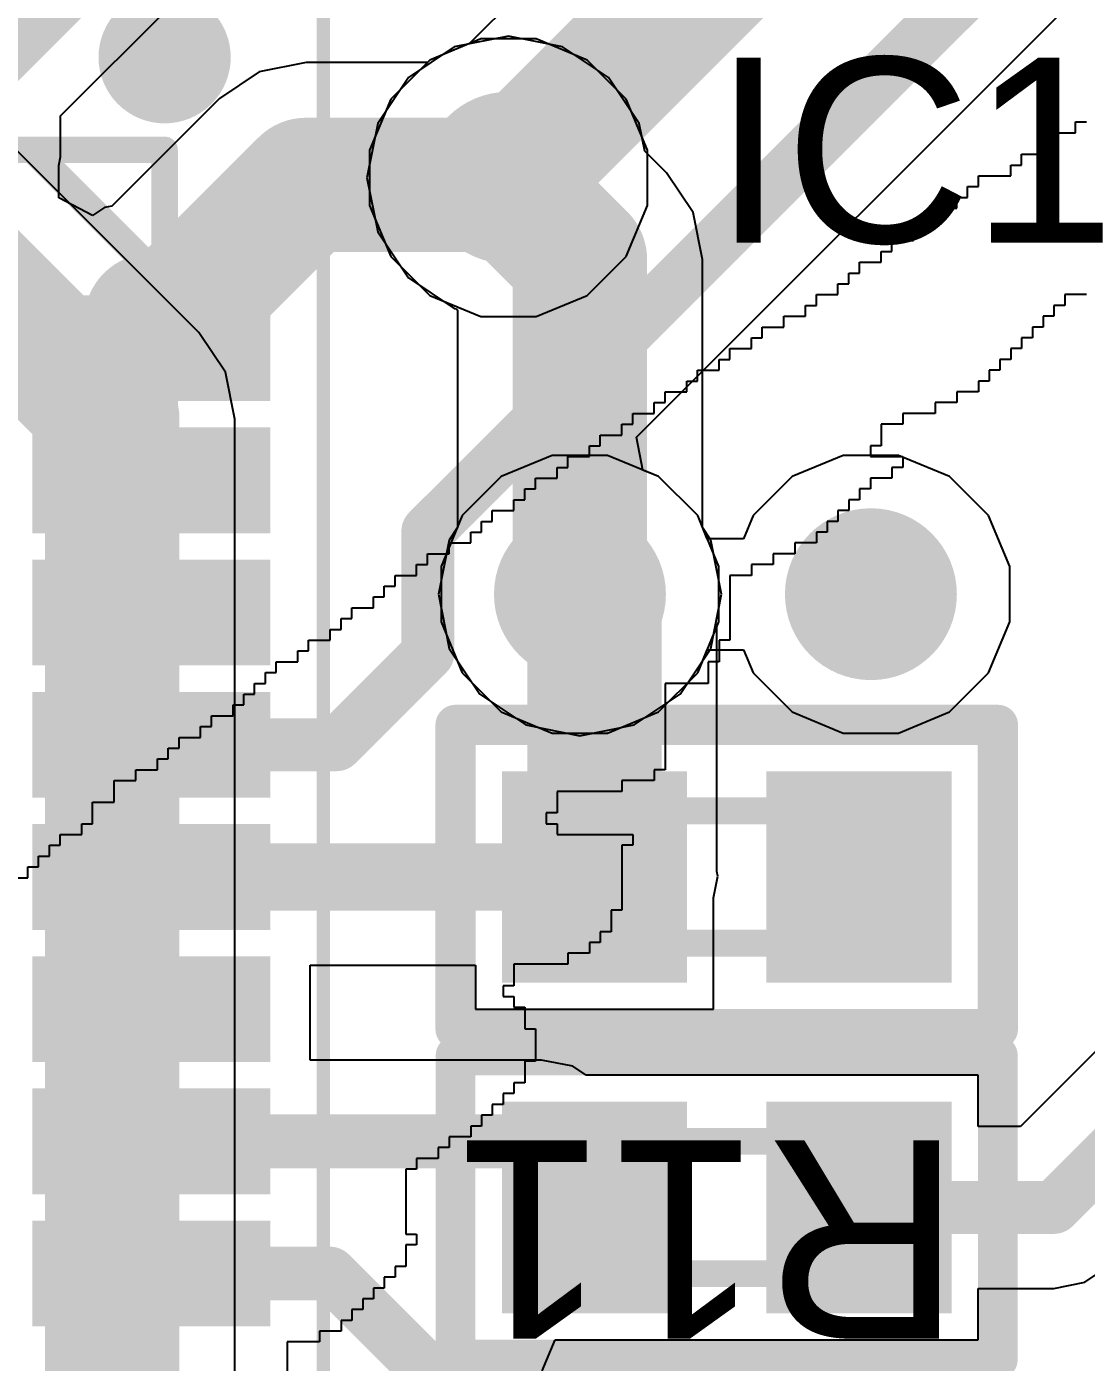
# Model space of a CAD drawing. Header units: inches. Extents: x 0.3 to 52.1, y -1.7 to 36.7.
# Drawn here: x 37.11 to 41.11, y 18.7 to 23.75 of the extents above; entities that cross this region are included whole.
import ezdxf

# ---------------------------------------------------------------- set-up
doc = ezdxf.new("R2010")
doc.units = ezdxf.units.IN
for name, color, linetype in [('Bottom Layer', 5, 'Continuous'), ('Bottom Overlay', 54, 'Continuous'), ('Internal1', 16, 'Continuous'), ('Internal2', 76, 'Continuous'), ('Top Assembly', 216, 'Continuous'), ('Top Component Outline', 6, 'Continuous'), ('Top Layer', 1, 'Continuous'), ('Top Overlay', 2, 'Continuous'), ('Top Paste', 8, 'Continuous'), ('Top Solder', 216, 'Continuous'), ('Via Holes', 16, 'Continuous')]:
    doc.layers.add(name, color=color, linetype=linetype)
doc.styles.add('Arial', font='', dxfattribs={"height": 0.2})
doc.styles.get('Arial').set_extended_font_data('Arial')

# ---------------------------------------------------------------- blocks, each defined once
blk = doc.blocks.new('_PM1300_QFN50P500X500X90_33N_85')
at = {"layer": 'Top Layer'}
for points in [[(-1.9, 2.05), (-1.9, 2.85), (-1.6, 2.85), (-1.6, 2.05)], [(-1.4, 2.05), (-1.4, 2.85), (-1.1, 2.85), (-1.1, 2.05)], [(-0.9, 2.05), (-0.9, 2.85), (-0.6, 2.85), (-0.6, 2.05)], [(-0.4, 2.05), (-0.4, 2.85), (-0.1, 2.85), (-0.1, 2.05)], [(0.1, 2.05), (0.1, 2.85), (0.4, 2.85), (0.4, 2.05)], [(0.6, 2.05), (0.6, 2.85), (0.9, 2.85), (0.9, 2.05)], [(1.1, 2.05), (1.1, 2.85), (1.4, 2.85), (1.4, 2.05)], [(1.6, 2.05), (1.6, 2.85), (1.9, 2.85), (1.9, 2.05)]]:
    blk.add_hatch(color=1, dxfattribs=at).paths.add_polyline_path(points)
at = {"layer": 'Top Paste'}
for points in [[(-1.9, 2.05), (-1.9, 2.85), (-1.6, 2.85), (-1.6, 2.05)], [(-1.4, 2.05), (-1.4, 2.85), (-1.1, 2.85), (-1.1, 2.05)], [(-0.9, 2.05), (-0.9, 2.85), (-0.6, 2.85), (-0.6, 2.05)], [(-0.4, 2.05), (-0.4, 2.85), (-0.1, 2.85), (-0.1, 2.05)], [(0.1, 2.05), (0.1, 2.85), (0.4, 2.85), (0.4, 2.05)], [(0.6, 2.05), (0.6, 2.85), (0.9, 2.85), (0.9, 2.05)], [(1.1, 2.05), (1.1, 2.85), (1.4, 2.85), (1.4, 2.05)], [(1.6, 2.05), (1.6, 2.85), (1.9, 2.85), (1.9, 2.05)]]:
    blk.add_hatch(color=8, dxfattribs=at).paths.add_polyline_path(points)
at = {"layer": 'Top Solder'}
for points in [[(-1.95, 2), (-1.95, 2.9), (-1.55, 2.9), (-1.55, 2)], [(-1.45, 2), (-1.45, 2.9), (-1.05, 2.9), (-1.05, 2)], [(-0.95, 2), (-0.95, 2.9), (-0.55, 2.9), (-0.55, 2)], [(-0.45, 2), (-0.45, 2.9), (-0.05, 2.9), (-0.05, 2)], [(0.05, 2), (0.05, 2.9), (0.45, 2.9), (0.45, 2)], [(0.55, 2), (0.55, 2.9), (0.95, 2.9), (0.95, 2)], [(1.05, 2), (1.05, 2.9), (1.45, 2.9), (1.45, 2)], [(1.55, 2), (1.55, 2.9), (1.95, 2.9), (1.95, 2)]]:
    blk.add_hatch(color=216, dxfattribs=at).paths.add_polyline_path(points)
at = {"layer": 'Top Assembly'}
blk.add_lwpolyline([(3.1, 3.1, 0.05, 0.05, 0), (-3.1, 3.1, 0.05, 0.05, 0)], format="xyseb", dxfattribs=at)
at = {"layer": 'Top Component Outline'}
for points in [[(-2.5, -2.5, 0.1, 0.1, 0), (-2.5, 2.5, 0.1, 0.1, 0)], [(-2.5, 2, 0.1, 0.1, 0), (-2, 2.5, 0.1, 0.1, 0)], [(2.5, 2.5, 0.1, 0.1, 0), (-2.5, 2.5, 0.1, 0.1, 0)]]:
    blk.add_lwpolyline(points, format="xyseb", dxfattribs=at)
for points in [[(-2.525, 2.5, 0.05, 0.05, 1), (-2.475, 2.5, 0.05, 0.05, 1)], [(-2.525, 2.5, 0.05, 0.05, 1), (-2.475, 2.5, 0.05, 0.05, 1)], [(-2.025, 2.5, 0.05, 0.05, 1), (-1.975, 2.5, 0.05, 0.05, 1)], [(-2.525, 2, 0.05, 0.05, 1), (-2.475, 2, 0.05, 0.05, 1)]]:
    blk.add_lwpolyline(points, format="xyseb", close=True, dxfattribs=at)
at = {"layer": 'Top Overlay'}
for points in [[(-2.725, 2.5, 0.25, 0.25, 1), (-2.975, 2.5, 0.25, 0.25, 1)], [(-3.0375, 2.5, 0.125, 0.125, 1), (-2.9125, 2.5, 0.125, 0.125, 1)], [(-2.7875, 2.5, 0.125, 0.125, 1), (-2.6625, 2.5, 0.125, 0.125, 1)]]:
    blk.add_lwpolyline(points, format="xyseb", close=True, dxfattribs=at)
blk = doc.blocks.new('0402_RES_REFLOW_106')
at = {"layer": 'Top Layer'}
for points in [[(-0.75, 0.3), (-0.25, 0.3), (-0.25, -0.3), (-0.75, -0.3)], [(0.25, 0.3), (0.75, 0.3), (0.75, -0.3), (0.25, -0.3)]]:
    blk.add_hatch(color=1, dxfattribs=at).paths.add_polyline_path(points)
at = {"layer": 'Top Paste'}
for points in [[(-0.72, 0.27), (-0.28, 0.27), (-0.28, -0.27), (-0.72, -0.27)], [(0.28, 0.27), (0.72, 0.27), (0.72, -0.27), (0.28, -0.27)]]:
    blk.add_hatch(color=8, dxfattribs=at).paths.add_polyline_path(points)
at = {"layer": 'Top Solder'}
for points in [[(-0.85, 0.4), (-0.15, 0.4), (-0.15, -0.4), (-0.85, -0.4)], [(0.15, 0.4), (0.85, 0.4), (0.85, -0.4), (0.15, -0.4)]]:
    blk.add_hatch(color=216, dxfattribs=at).paths.add_polyline_path(points)
at = {"layer": 'Top Assembly'}
for points in [[(-1.025, 0.575, 0.15, 0.15, 0), (-1.025, -0.575, 0.15, 0.15, 0)], [(1.025, 0.575, 0.15, 0.15, 0), (-1.025, 0.575, 0.15, 0.15, 0)], [(1.025, 0.575, 0.15, 0.15, 0), (1.025, -0.575, 0.15, 0.15, 0)], [(1.025, -0.575, 0.15, 0.15, 0), (-1.025, -0.575, 0.15, 0.15, 0)]]:
    blk.add_lwpolyline(points, format="xyseb", dxfattribs=at)
for points in [[(-1.0625, 0.575, 0.075, 0.075, 1), (-0.9875, 0.575, 0.075, 0.075, 1)], [(-1.0625, 0.575, 0.075, 0.075, 1), (-0.9875, 0.575, 0.075, 0.075, 1)], [(0.9875, 0.575, 0.075, 0.075, 1), (1.0625, 0.575, 0.075, 0.075, 1)], [(0.9875, 0.575, 0.075, 0.075, 1), (1.0625, 0.575, 0.075, 0.075, 1)], [(-1.0625, -0.575, 0.075, 0.075, 1), (-0.9875, -0.575, 0.075, 0.075, 1)], [(-1.0625, -0.575, 0.075, 0.075, 1), (-0.9875, -0.575, 0.075, 0.075, 1)], [(0.9875, -0.575, 0.075, 0.075, 1), (1.0625, -0.575, 0.075, 0.075, 1)], [(0.9875, -0.575, 0.075, 0.075, 1), (1.0625, -0.575, 0.075, 0.075, 1)]]:
    blk.add_lwpolyline(points, format="xyseb", close=True, dxfattribs=at)
at = {"layer": 'Top Component Outline'}
for points in [[(-0.4998, 0.2502, 0.1016, 0.1016, 0), (-0.4998, -0.2499, 0.1016, 0.1016, 0)], [(0.5002, 0.2502, 0.1016, 0.1016, 0), (-0.4998, 0.2502, 0.1016, 0.1016, 0)], [(0.5002, 0.2502, 0.1016, 0.1016, 0), (0.5002, -0.2499, 0.1016, 0.1016, 0)], [(0.5002, -0.2499, 0.1016, 0.1016, 0), (-0.4998, -0.2499, 0.1016, 0.1016, 0)]]:
    blk.add_lwpolyline(points, format="xyseb", dxfattribs=at)
for points in [[(-0.5252, 0.2502, 0.0508, 0.0508, 1), (-0.4744, 0.2502, 0.0508, 0.0508, 1)], [(-0.5252, 0.2502, 0.0508, 0.0508, 1), (-0.4744, 0.2502, 0.0508, 0.0508, 1)], [(0.4748, 0.2502, 0.0508, 0.0508, 1), (0.5256, 0.2502, 0.0508, 0.0508, 1)], [(0.4748, 0.2502, 0.0508, 0.0508, 1), (0.5256, 0.2502, 0.0508, 0.0508, 1)], [(-0.5252, -0.2499, 0.0508, 0.0508, 1), (-0.4744, -0.2499, 0.0508, 0.0508, 1)], [(-0.5252, -0.2499, 0.0508, 0.0508, 1), (-0.4744, -0.2499, 0.0508, 0.0508, 1)], [(0.4748, -0.2499, 0.0508, 0.0508, 1), (0.5256, -0.2499, 0.0508, 0.0508, 1)], [(0.4748, -0.2499, 0.0508, 0.0508, 1), (0.5256, -0.2499, 0.0508, 0.0508, 1)]]:
    blk.add_lwpolyline(points, format="xyseb", close=True, dxfattribs=at)
at = {"layer": 'Top Overlay'}
for points in [[(-1.025, 0.575, 0.15, 0.15, 0), (-1.025, -0.575, 0.15, 0.15, 0)], [(1.025, 0.575, 0.15, 0.15, 0), (-1.025, 0.575, 0.15, 0.15, 0)], [(1.025, 0.575, 0.15, 0.15, 0), (1.025, -0.575, 0.15, 0.15, 0)], [(1.025, -0.575, 0.15, 0.15, 0), (-1.025, -0.575, 0.15, 0.15, 0)]]:
    blk.add_lwpolyline(points, format="xyseb", dxfattribs=at)
for points in [[(-1.0625, 0.575, 0.075, 0.075, 1), (-0.9875, 0.575, 0.075, 0.075, 1)], [(-1.0625, 0.575, 0.075, 0.075, 1), (-0.9875, 0.575, 0.075, 0.075, 1)], [(0.9875, 0.575, 0.075, 0.075, 1), (1.0625, 0.575, 0.075, 0.075, 1)], [(0.9875, 0.575, 0.075, 0.075, 1), (1.0625, 0.575, 0.075, 0.075, 1)], [(-1.0625, -0.575, 0.075, 0.075, 1), (-0.9875, -0.575, 0.075, 0.075, 1)], [(-1.0625, -0.575, 0.075, 0.075, 1), (-0.9875, -0.575, 0.075, 0.075, 1)], [(0.9875, -0.575, 0.075, 0.075, 1), (1.0625, -0.575, 0.075, 0.075, 1)], [(0.9875, -0.575, 0.075, 0.075, 1), (1.0625, -0.575, 0.075, 0.075, 1)]]:
    blk.add_lwpolyline(points, format="xyseb", close=True, dxfattribs=at)
at = {"layer": 'Top Assembly', "style": 'Arial'}
blk.add_text('R11', height=0.75, dxfattribs=at).set_placement((-0.889, -0.254))
blk = doc.blocks.new('0402_CAP_REFLOW_136')
at = {"layer": 'Top Layer'}
for points in [[(-0.75, 0.3), (-0.25, 0.3), (-0.25, -0.3), (-0.75, -0.3)], [(0.25, 0.3), (0.75, 0.3), (0.75, -0.3), (0.25, -0.3)]]:
    blk.add_hatch(color=1, dxfattribs=at).paths.add_polyline_path(points)
at = {"layer": 'Top Paste'}
for points in [[(-0.72, 0.27), (-0.28, 0.27), (-0.28, -0.27), (-0.72, -0.27)], [(0.28, 0.27), (0.72, 0.27), (0.72, -0.27), (0.28, -0.27)]]:
    blk.add_hatch(color=8, dxfattribs=at).paths.add_polyline_path(points)
at = {"layer": 'Top Solder'}
for points in [[(-0.85, 0.4), (-0.15, 0.4), (-0.15, -0.4), (-0.85, -0.4)], [(0.15, 0.4), (0.85, 0.4), (0.85, -0.4), (0.15, -0.4)]]:
    blk.add_hatch(color=216, dxfattribs=at).paths.add_polyline_path(points)
at = {"layer": 'Top Assembly'}
for points in [[(-1.025, 0.575, 0.15, 0.15, 0), (-1.025, -0.575, 0.15, 0.15, 0)], [(1.025, 0.575, 0.15, 0.15, 0), (-1.025, 0.575, 0.15, 0.15, 0)], [(1.025, 0.575, 0.15, 0.15, 0), (1.025, -0.575, 0.15, 0.15, 0)], [(1.025, -0.575, 0.15, 0.15, 0), (-1.025, -0.575, 0.15, 0.15, 0)]]:
    blk.add_lwpolyline(points, format="xyseb", dxfattribs=at)
for points in [[(-1.0625, 0.575, 0.075, 0.075, 1), (-0.9875, 0.575, 0.075, 0.075, 1)], [(-1.0625, 0.575, 0.075, 0.075, 1), (-0.9875, 0.575, 0.075, 0.075, 1)], [(0.9875, 0.575, 0.075, 0.075, 1), (1.0625, 0.575, 0.075, 0.075, 1)], [(0.9875, 0.575, 0.075, 0.075, 1), (1.0625, 0.575, 0.075, 0.075, 1)], [(-1.0625, -0.575, 0.075, 0.075, 1), (-0.9875, -0.575, 0.075, 0.075, 1)], [(-1.0625, -0.575, 0.075, 0.075, 1), (-0.9875, -0.575, 0.075, 0.075, 1)], [(0.9875, -0.575, 0.075, 0.075, 1), (1.0625, -0.575, 0.075, 0.075, 1)], [(0.9875, -0.575, 0.075, 0.075, 1), (1.0625, -0.575, 0.075, 0.075, 1)]]:
    blk.add_lwpolyline(points, format="xyseb", close=True, dxfattribs=at)
at = {"layer": 'Top Component Outline'}
for points in [[(0.5002, 0.2502, 0.1016, 0.1016, 0), (-0.4998, 0.2502, 0.1016, 0.1016, 0)], [(-0.4998, 0.2502, 0.1016, 0.1016, 0), (-0.4998, -0.2499, 0.1016, 0.1016, 0)], [(0.5002, 0.2502, 0.1016, 0.1016, 0), (0.5002, -0.2499, 0.1016, 0.1016, 0)], [(0.5002, -0.2499, 0.1016, 0.1016, 0), (-0.4998, -0.2499, 0.1016, 0.1016, 0)]]:
    blk.add_lwpolyline(points, format="xyseb", dxfattribs=at)
for points in [[(-0.5252, 0.2502, 0.0508, 0.0508, 1), (-0.4744, 0.2502, 0.0508, 0.0508, 1)], [(-0.5252, 0.2502, 0.0508, 0.0508, 1), (-0.4744, 0.2502, 0.0508, 0.0508, 1)], [(0.4748, 0.2502, 0.0508, 0.0508, 1), (0.5256, 0.2502, 0.0508, 0.0508, 1)], [(0.4748, 0.2502, 0.0508, 0.0508, 1), (0.5256, 0.2502, 0.0508, 0.0508, 1)], [(-0.5252, -0.2499, 0.0508, 0.0508, 1), (-0.4744, -0.2499, 0.0508, 0.0508, 1)], [(-0.5252, -0.2499, 0.0508, 0.0508, 1), (-0.4744, -0.2499, 0.0508, 0.0508, 1)], [(0.4748, -0.2499, 0.0508, 0.0508, 1), (0.5256, -0.2499, 0.0508, 0.0508, 1)], [(0.4748, -0.2499, 0.0508, 0.0508, 1), (0.5256, -0.2499, 0.0508, 0.0508, 1)]]:
    blk.add_lwpolyline(points, format="xyseb", close=True, dxfattribs=at)
at = {"layer": 'Top Overlay'}
for points in [[(-1.025, 0.575, 0.1524, 0.1524, 0), (-1.025, -0.575, 0.1524, 0.1524, 0)], [(1.025, 0.575, 0.1524, 0.1524, 0), (-1.025, 0.575, 0.1524, 0.1524, 0)], [(1.025, 0.575, 0.1524, 0.1524, 0), (1.025, -0.575, 0.1524, 0.1524, 0)], [(1.025, -0.575, 0.1524, 0.1524, 0), (-1.025, -0.575, 0.1524, 0.1524, 0)]]:
    blk.add_lwpolyline(points, format="xyseb", dxfattribs=at)
for points in [[(-1.0631, 0.575, 0.0762, 0.0762, 1), (-0.9869, 0.575, 0.0762, 0.0762, 1)], [(-1.0631, 0.575, 0.0762, 0.0762, 1), (-0.9869, 0.575, 0.0762, 0.0762, 1)], [(0.9869, 0.575, 0.0762, 0.0762, 1), (1.0631, 0.575, 0.0762, 0.0762, 1)], [(0.9869, 0.575, 0.0762, 0.0762, 1), (1.0631, 0.575, 0.0762, 0.0762, 1)], [(-1.0631, -0.575, 0.0762, 0.0762, 1), (-0.9869, -0.575, 0.0762, 0.0762, 1)], [(-1.0631, -0.575, 0.0762, 0.0762, 1), (-0.9869, -0.575, 0.0762, 0.0762, 1)], [(0.9869, -0.575, 0.0762, 0.0762, 1), (1.0631, -0.575, 0.0762, 0.0762, 1)], [(0.9869, -0.575, 0.0762, 0.0762, 1), (1.0631, -0.575, 0.0762, 0.0762, 1)]]:
    blk.add_lwpolyline(points, format="xyseb", close=True, dxfattribs=at)

msp = doc.modelspace()

# ---------------------------------------------------------------- hatches: boundary and pattern name
at = {"layer": 'Bottom Layer'}
h = msp.add_hatch(color=5, dxfattribs=at)
edge = h.paths.add_edge_path()
edge.add_arc((38.9298, 23.1751), 0.325, 0, 360)
h = msp.add_hatch(color=5, dxfattribs=at)
edge = h.paths.add_edge_path()
edge.add_arc((39.2, 21.6), 0.325, 0, 360)
h = msp.add_hatch(color=5, dxfattribs=at)
edge = h.paths.add_edge_path()
edge.add_arc((40.3, 21.6), 0.325, 0, 360)
at = {"layer": 'Internal1'}
h = msp.add_hatch(color=16, dxfattribs=at)
edge = h.paths.add_edge_path()
edge.add_arc((38.9298, 23.1751), 0.325, 0, 360)
h = msp.add_hatch(color=16, dxfattribs=at)
edge = h.paths.add_edge_path()
edge.add_arc((39.2, 21.6), 0.325, 0, 360)
h = msp.add_hatch(color=16, dxfattribs=at)
edge = h.paths.add_edge_path()
edge.add_arc((40.3, 21.6), 0.325, 0, 360)
at = {"layer": 'Internal2'}
h = msp.add_hatch(color=76, dxfattribs=at)
edge = h.paths.add_edge_path()
edge.add_arc((38.9298, 23.1751), 0.325, 0, 360)
h = msp.add_hatch(color=76, dxfattribs=at)
edge = h.paths.add_edge_path()
edge.add_arc((39.2, 21.6), 0.325, 0, 360)
h = msp.add_hatch(color=76, dxfattribs=at)
edge = h.paths.add_edge_path()
edge.add_arc((40.3, 21.6), 0.325, 0, 360)
at = {"layer": 'Top Layer'}
h = msp.add_hatch(color=1, dxfattribs=at)
edge = h.paths.add_edge_path()
edge.add_arc((38.9298, 23.1751), 0.325, 0, 360)
h = msp.add_hatch(color=1, dxfattribs=at)
edge = h.paths.add_edge_path()
edge.add_arc((39.2, 21.6), 0.325, 0, 360)
h = msp.add_hatch(color=1, dxfattribs=at)
edge = h.paths.add_edge_path()
edge.add_arc((40.3, 21.6), 0.325, 0, 360)
at = {"layer": 'Via Holes'}
h = msp.add_hatch(color=7, dxfattribs=at)
edge = h.paths.add_edge_path()
edge.add_arc((38.9298, 23.1751), 0.175, 0, 360)
h = msp.add_hatch(color=7, dxfattribs=at)
edge = h.paths.add_edge_path()
edge.add_arc((39.2, 21.6), 0.175, 0, 360)
h = msp.add_hatch(color=7, dxfattribs=at)
edge = h.paths.add_edge_path()
edge.add_arc((40.3, 21.6), 0.175, 0, 360)

# ---------------------------------------------------------------- linework, layer by layer
at = {"layer": 'Bottom Layer'}
for p, q in [((37.7594, 22.5897), (35.7601, 24.589)), ((38.9298, 23.7103), (38.725, 23.6696)), ((39.1346, 23.6696), (38.9298, 23.7103)), ((38.725, 23.6696), (38.5513, 23.5536)), ((39.3083, 23.5536), (39.1346, 23.6696)), ((38.5513, 23.5536), (38.4353, 23.3799)), ((39.4243, 23.3799), (39.3083, 23.5536)), ((38.4353, 23.3799), (38.3945, 23.1751)), ((39.445, 23.2761), (39.4243, 23.3799)), ((39.5273, 23.1938), (39.445, 23.2761)), ((39.6277, 23.0436), (39.5273, 23.1938)), ((39.5273, 23.1938), (39.5273, 23.1938)), ((38.3945, 23.1751), (38.4353, 22.9702)), ((39.6629, 22.8664), (39.6277, 23.0436)), ((38.4353, 22.9702), (38.5513, 22.7966)), ((39.6629, 21.8522), (39.6629, 22.8664)), ((39.6629, 22.8664), (39.6629, 22.8664)), ((38.5513, 22.7966), (38.725, 22.6805)), ((38.725, 22.6805), (38.7329, 22.679)), ((38.7329, 22.679), (38.7371, 22.6747)), ((38.7371, 22.6747), (38.7371, 21.8522)), ((37.8598, 22.4395), (37.7594, 22.5897)), ((37.7594, 22.5897), (37.7594, 22.5897)), ((37.895, 22.2624), (37.8598, 22.4395)), ((37.895, 17.9575), (37.895, 22.2624)), ((37.895, 22.2624), (37.895, 22.2624)), ((38.7371, 21.8522), (38.7055, 21.8048)), ((39.6945, 21.8048), (39.6629, 21.8522)), ((38.7055, 21.8048), (38.6647, 21.6)), ((39.7353, 21.6), (39.6945, 21.8048)), ((38.6647, 21.6), (38.7055, 21.3952)), ((39.6945, 21.3952), (39.7353, 21.6)), ((38.7055, 21.3952), (38.8215, 21.2215)), ((39.5785, 21.2215), (39.6945, 21.3952)), ((38.8215, 21.2215), (38.9952, 21.1055)), ((39.4048, 21.1055), (39.5785, 21.2215)), ((38.9952, 21.1055), (39.2, 21.0647)), ((39.2, 21.0647), (39.4048, 21.1055))]:
    msp.add_line(p, q, dxfattribs=at)
for points in [[(35.2566, 24.4379, 0.508, 0.508, 0), (37.4321, 22.2624, 0.508, 0.508, 0)], [(38.9298, 23.1366, 0.508, 0.508, 0), (38.9298, 23.1751, 0.508, 0.508, 0)], [(38.9298, 23.1366, 0.508, 0.508, 0), (39.2, 22.8664, 0.508, 0.508, 0)], [(39.2, 21.6, 0.508, 0.508, 0), (39.2, 22.8664, 0.508, 0.508, 0)], [(37.4321, 17.4946, 0.508, 0.508, 0), (37.4321, 22.2624, 0.508, 0.508, 0)]]:
    msp.add_lwpolyline(points, format="xyseb", dxfattribs=at)
for points in [[(38.8028, 23.1751, 0.254, 0.254, 1), (39.0568, 23.1751, 0.254, 0.254, 1)], [(38.8028, 23.1366, 0.254, 0.254, 1), (39.0568, 23.1366, 0.254, 0.254, 1)], [(38.8028, 23.1366, 0.254, 0.254, 1), (39.0568, 23.1366, 0.254, 0.254, 1)], [(39.073, 22.8664, 0.254, 0.254, 1), (39.327, 22.8664, 0.254, 0.254, 1)], [(39.073, 22.8664, 0.254, 0.254, 1), (39.327, 22.8664, 0.254, 0.254, 1)], [(37.3051, 22.2624, 0.254, 0.254, 1), (37.5591, 22.2624, 0.254, 0.254, 1)], [(37.3051, 22.2624, 0.254, 0.254, 1), (37.5591, 22.2624, 0.254, 0.254, 1)], [(39.073, 21.6, 0.254, 0.254, 1), (39.327, 21.6, 0.254, 0.254, 1)]]:
    msp.add_lwpolyline(points, format="xyseb", close=True, dxfattribs=at)
at = {"layer": 'Bottom Overlay'}
for p, q in [((40.9921, 23.3046), (40.9921, 23.3455)), ((40.9921, 23.3455), (41.0738, 23.3455)), ((41.0738, 23.3455), (41.0738, 23.3863)), ((41.0738, 23.3863), (41.1146, 23.3863)), ((40.9513, 23.2638), (40.9513, 23.3046)), ((40.9513, 23.3046), (40.9921, 23.3046)), ((40.8696, 23.223), (40.8696, 23.2638)), ((40.8696, 23.2638), (40.9513, 23.2638)), ((40.8287, 23.1821), (40.8287, 23.223)), ((40.8287, 23.223), (40.8696, 23.223)), ((40.6654, 23.1004), (40.6654, 23.1413)), ((40.6654, 23.1413), (40.7062, 23.1413)), ((40.7062, 23.1413), (40.7062, 23.1821)), ((40.7062, 23.1821), (40.8287, 23.1821)), ((40.6246, 23.0596), (40.6246, 23.1004)), ((40.6246, 23.1004), (40.6654, 23.1004)), ((40.5837, 23.0188), (40.5837, 23.0596)), ((40.5837, 23.0596), (40.6246, 23.0596)), ((40.5021, 22.9779), (40.5021, 23.0188)), ((40.5021, 23.0188), (40.5837, 23.0188)), ((40.3795, 22.8963), (40.3795, 22.9371)), ((40.3795, 22.9371), (40.4612, 22.9371)), ((40.4612, 22.9371), (40.4612, 22.9779)), ((40.4612, 22.9779), (40.5021, 22.9779)), ((40.3387, 22.8554), (40.3387, 22.8963)), ((40.3387, 22.8963), (40.3795, 22.8963)), ((40.257, 22.8146), (40.257, 22.8554)), ((40.257, 22.8554), (40.3387, 22.8554)), ((40.2162, 22.7738), (40.2162, 22.8146)), ((40.2162, 22.8146), (40.257, 22.8146)), ((40.0937, 22.6921), (40.0937, 22.7329)), ((40.0937, 22.7329), (40.1754, 22.7329)), ((40.1754, 22.7329), (40.1754, 22.7738)), ((40.1754, 22.7738), (40.2162, 22.7738)), ((41.1146, 22.7329), (41.0329, 22.7329)), ((41.0329, 22.7329), (41.0329, 22.6921)), ((40.0529, 22.6512), (40.0529, 22.6921)), ((40.0529, 22.6921), (40.0937, 22.6921)), ((41.0329, 22.6921), (40.9921, 22.6921)), ((40.9921, 22.6921), (40.9921, 22.6512)), ((39.9712, 22.6104), (39.9712, 22.6512)), ((39.9712, 22.6512), (40.0529, 22.6512)), ((40.9921, 22.6512), (40.9513, 22.6512)), ((40.9513, 22.6512), (40.9513, 22.6104)), ((39.8895, 22.5696), (39.8895, 22.6104)), ((39.8895, 22.6104), (39.9712, 22.6104)), ((40.9513, 22.6104), (40.9104, 22.6104)), ((40.9104, 22.6104), (40.9104, 22.5696)), ((39.767, 22.4879), (39.767, 22.5287)), ((39.767, 22.5287), (39.8487, 22.5287)), ((39.8487, 22.5287), (39.8487, 22.5696)), ((39.8487, 22.5696), (39.8895, 22.5696)), ((40.8696, 22.5287), (40.8287, 22.5287)), ((40.8287, 22.5287), (40.8287, 22.4879)), ((40.9104, 22.5696), (40.8696, 22.5696)), ((40.8696, 22.5696), (40.8696, 22.5287)), ((39.7262, 22.4471), (39.7262, 22.4879)), ((39.7262, 22.4879), (39.767, 22.4879)), ((40.8287, 22.4879), (40.7879, 22.4879)), ((40.7879, 22.4879), (40.7879, 22.4471)), ((39.6445, 22.4062), (39.6445, 22.4471)), ((39.6445, 22.4471), (39.7262, 22.4471)), ((40.7879, 22.4471), (40.7471, 22.4471)), ((40.7471, 22.4471), (40.7471, 22.4062)), ((39.6037, 22.3654), (39.6037, 22.4062)), ((39.6037, 22.4062), (39.6445, 22.4062)), ((40.7471, 22.4062), (40.7062, 22.4062)), ((40.7062, 22.4062), (40.7062, 22.3654)), ((39.522, 22.3246), (39.522, 22.3654)), ((39.522, 22.3654), (39.6037, 22.3654)), ((40.7062, 22.3654), (40.6246, 22.3654)), ((40.6246, 22.3654), (40.6246, 22.3246)), ((39.3995, 22.2429), (39.3995, 22.2837)), ((39.3995, 22.2837), (39.4811, 22.2837)), ((39.4811, 22.2837), (39.4811, 22.3246)), ((39.4811, 22.3246), (39.522, 22.3246)), ((40.5429, 22.2837), (40.4204, 22.2837)), ((40.4204, 22.2837), (40.4204, 22.2429)), ((40.6246, 22.3246), (40.5429, 22.3246)), ((40.5429, 22.3246), (40.5429, 22.2837)), ((39.3586, 22.202), (39.3586, 22.2429)), ((39.3586, 22.2429), (39.3995, 22.2429)), ((40.4204, 22.2429), (40.3387, 22.2429)), ((40.3387, 22.2429), (40.3387, 22.1612)), ((39.277, 22.1612), (39.277, 22.202)), ((39.277, 22.202), (39.3586, 22.202)), ((39.2361, 22.1204), (39.2361, 22.1612)), ((39.2361, 22.1612), (39.277, 22.1612)), ((40.3387, 22.1612), (40.2979, 22.1612)), ((40.2979, 22.1612), (40.2979, 22.1204)), ((39.1136, 22.0387), (39.1136, 22.0795)), ((39.1136, 22.0795), (39.1545, 22.0795)), ((39.1545, 22.0795), (39.1545, 22.1204)), ((39.1545, 22.1204), (39.2361, 22.1204)), ((40.2979, 22.1204), (40.4204, 22.1204)), ((40.4204, 22.0795), (40.3795, 22.0795)), ((40.3795, 22.0795), (40.3795, 22.0387)), ((40.4204, 22.1204), (40.4204, 22.0795)), ((39.0319, 21.9979), (39.0319, 22.0387)), ((39.0319, 22.0387), (39.1136, 22.0387)), ((40.3795, 22.0387), (40.2979, 22.0387)), ((40.2979, 22.0387), (40.2979, 21.9979)), ((38.9911, 21.957), (38.9911, 21.9979)), ((38.9911, 21.9979), (39.0319, 21.9979)), ((40.2979, 21.9979), (40.257, 21.9979)), ((40.257, 21.9979), (40.257, 21.957)), ((38.9503, 21.9162), (38.9503, 21.957)), ((38.9503, 21.957), (38.9911, 21.957)), ((40.257, 21.957), (40.2162, 21.957)), ((40.2162, 21.957), (40.2162, 21.9162)), ((38.8278, 21.8345), (38.8278, 21.8754)), ((38.8278, 21.8754), (38.8686, 21.8754)), ((38.8686, 21.8754), (38.8686, 21.9162)), ((38.8686, 21.9162), (38.9503, 21.9162)), ((40.1754, 21.8754), (40.1345, 21.8754)), ((40.1345, 21.8754), (40.1345, 21.8345)), ((40.2162, 21.9162), (40.1754, 21.9162)), ((40.1754, 21.9162), (40.1754, 21.8754)), ((38.7869, 21.7937), (38.7869, 21.8345)), ((38.7869, 21.8345), (38.8278, 21.8345)), ((40.1345, 21.8345), (40.0937, 21.8345)), ((40.0937, 21.8345), (40.0937, 21.7937)), ((38.7052, 21.7528), (38.7052, 21.7937)), ((38.7052, 21.7937), (38.7869, 21.7937)), ((40.0937, 21.7937), (40.012, 21.7937)), ((40.012, 21.7937), (40.012, 21.7528)), ((38.6236, 21.712), (38.6236, 21.7528)), ((38.6236, 21.7528), (38.7052, 21.7528)), ((40.012, 21.7528), (39.9303, 21.7528)), ((39.9303, 21.7528), (39.9303, 21.712)), ((38.5011, 21.6303), (38.5011, 21.6712)), ((38.5011, 21.6712), (38.5827, 21.6712)), ((38.5827, 21.6712), (38.5827, 21.712)), ((38.5827, 21.712), (38.6236, 21.712)), ((39.8487, 21.6712), (39.767, 21.6712)), ((39.767, 21.6712), (39.767, 21.4261)), ((39.9303, 21.712), (39.8487, 21.712)), ((39.8487, 21.712), (39.8487, 21.6712)), ((38.4602, 21.5895), (38.4602, 21.6303)), ((38.4602, 21.6303), (38.5011, 21.6303)), ((38.4194, 21.5487), (38.4194, 21.5895)), ((38.4194, 21.5895), (38.4602, 21.5895)), ((38.3377, 21.5078), (38.3377, 21.5487)), ((38.3377, 21.5487), (38.4194, 21.5487)), ((38.2969, 21.467), (38.2969, 21.5078)), ((38.2969, 21.5078), (38.3377, 21.5078)), ((38.1744, 21.3853), (38.1744, 21.4261)), ((38.1744, 21.4261), (38.256, 21.4261)), ((38.256, 21.4261), (38.256, 21.467)), ((38.256, 21.467), (38.2969, 21.467)), ((39.767, 21.4261), (39.7262, 21.4261)), ((39.7262, 21.4261), (39.7262, 21.3445)), ((38.1335, 21.3445), (38.1335, 21.3853)), ((38.1335, 21.3853), (38.1744, 21.3853)), ((38.0519, 21.3036), (38.0519, 21.3445)), ((38.0519, 21.3445), (38.1335, 21.3445)), ((39.7262, 21.3445), (39.6853, 21.3445)), ((39.6853, 21.3445), (39.6853, 21.2628)), ((38.011, 21.2628), (38.011, 21.3036)), ((38.011, 21.3036), (38.0519, 21.3036)), ((37.9294, 21.1811), (37.9294, 21.222)), ((37.9294, 21.222), (37.9702, 21.222)), ((37.9702, 21.222), (37.9702, 21.2628)), ((37.9702, 21.2628), (38.011, 21.2628)), ((39.6853, 21.2628), (39.522, 21.2628)), ((39.522, 21.2628), (39.522, 20.9361)), ((37.8885, 21.1403), (37.8885, 21.1811)), ((37.8885, 21.1811), (37.9294, 21.1811)), ((37.8068, 21.0995), (37.8068, 21.1403)), ((37.8068, 21.1403), (37.8885, 21.1403)), ((37.766, 21.0586), (37.766, 21.0995)), ((37.766, 21.0995), (37.8068, 21.0995)), ((37.6435, 20.9769), (37.6435, 21.0178)), ((37.6435, 21.0178), (37.6843, 21.0178)), ((37.6843, 21.0178), (37.6843, 21.0586)), ((37.6843, 21.0586), (37.766, 21.0586)), ((37.6027, 20.9361), (37.6027, 20.9769)), ((37.6027, 20.9769), (37.6435, 20.9769)), ((37.521, 20.8953), (37.521, 20.9361)), ((37.521, 20.9361), (37.6027, 20.9361)), ((39.522, 20.9361), (39.4811, 20.9361)), ((39.4811, 20.9361), (39.4811, 20.8953)), ((37.4393, 20.8136), (37.4393, 20.8953)), ((37.4393, 20.8953), (37.521, 20.8953)), ((39.4811, 20.8953), (39.3586, 20.8953)), ((39.3586, 20.8953), (39.3586, 20.8544)), ((37.3576, 20.7319), (37.3576, 20.8136)), ((37.3576, 20.8136), (37.4393, 20.8136)), ((39.3586, 20.8544), (39.1136, 20.8544)), ((39.1136, 20.8544), (39.1136, 20.7728)), ((39.1136, 20.7728), (39.0728, 20.7728)), ((39.0728, 20.7728), (39.0728, 20.7319)), ((37.3168, 20.6911), (37.3168, 20.7319)), ((37.3168, 20.7319), (37.3576, 20.7319)), ((39.0728, 20.7319), (39.1136, 20.7319)), ((39.1136, 20.7319), (39.1136, 20.6911)), ((37.2351, 20.6503), (37.2351, 20.6911)), ((37.2351, 20.6911), (37.3168, 20.6911)), ((39.1136, 20.6911), (39.3995, 20.6911)), ((39.3995, 20.6911), (39.3995, 20.6503)), ((37.1535, 20.5686), (37.1535, 20.6094)), ((37.1535, 20.6094), (37.1943, 20.6094)), ((37.1943, 20.6094), (37.1943, 20.6503)), ((37.1943, 20.6503), (37.2351, 20.6503)), ((39.3995, 20.6503), (39.3586, 20.6503)), ((39.3586, 20.6503), (39.3586, 20.4052)), ((37.1126, 20.5277), (37.1126, 20.5686)), ((37.1126, 20.5686), (37.1535, 20.5686)), ((37.0718, 20.5277), (37.1126, 20.5277)), ((39.3586, 20.4052), (39.3178, 20.4052)), ((39.3178, 20.4052), (39.3178, 20.3236)), ((39.3178, 20.3236), (39.277, 20.3236)), ((39.277, 20.3236), (39.277, 20.2827)), ((39.277, 20.2827), (39.2361, 20.2827)), ((39.2361, 20.2827), (39.2361, 20.2419)), ((39.2361, 20.2419), (39.1545, 20.2419)), ((39.1545, 20.2419), (39.1545, 20.2011)), ((39.1545, 20.2011), (38.9503, 20.2011)), ((38.9503, 20.2011), (38.9503, 20.1194)), ((38.9503, 20.1194), (38.9094, 20.1194)), ((38.9094, 20.1194), (38.9094, 20.0785)), ((38.9094, 20.0785), (38.9503, 20.0785)), ((38.9503, 20.0785), (38.9503, 20.0377)), ((38.9503, 20.0377), (38.9911, 20.0377)), ((38.9911, 20.0377), (38.9911, 19.956)), ((38.9911, 19.956), (39.0319, 19.956)), ((39.0319, 19.956), (39.0319, 19.8335)), ((39.0319, 19.8335), (38.9911, 19.8335)), ((38.9911, 19.8335), (38.9911, 19.7519)), ((38.9911, 19.7519), (38.9503, 19.7519)), ((38.9503, 19.7519), (38.9503, 19.711)), ((38.9503, 19.711), (38.9094, 19.711)), ((38.9094, 19.711), (38.9094, 19.6702)), ((38.9094, 19.6702), (38.8686, 19.6702)), ((38.8686, 19.6702), (38.8686, 19.6293)), ((38.8686, 19.6293), (38.8278, 19.6293)), ((38.8278, 19.6293), (38.8278, 19.5885)), ((38.8278, 19.5885), (38.7869, 19.5885)), ((38.7869, 19.5885), (38.7869, 19.5477)), ((38.7052, 19.5068), (38.6644, 19.5068)), ((38.6644, 19.5068), (38.6644, 19.466)), ((38.7869, 19.5477), (38.7052, 19.5477)), ((38.7052, 19.5477), (38.7052, 19.5068)), ((38.6644, 19.466), (38.5827, 19.466)), ((38.5827, 19.466), (38.5827, 19.4252)), ((38.5827, 19.4252), (38.5419, 19.4252)), ((38.5419, 19.4252), (38.5419, 19.1801)), ((38.5419, 19.1801), (38.5827, 19.1801)), ((38.5827, 19.1801), (38.5827, 19.1393)), ((38.5827, 19.1393), (38.5419, 19.1393)), ((38.5419, 19.1393), (38.5419, 19.0576)), ((38.5419, 19.0576), (38.5011, 19.0576)), ((38.5011, 19.0576), (38.5011, 19.0168)), ((38.5011, 19.0168), (38.4602, 19.0168)), ((38.4602, 19.0168), (38.4602, 18.976)), ((38.4602, 18.976), (38.4194, 18.976)), ((38.4194, 18.976), (38.4194, 18.9351)), ((38.3786, 18.8943), (38.3377, 18.8943)), ((38.3377, 18.8943), (38.3377, 18.8534)), ((38.4194, 18.9351), (38.3786, 18.9351)), ((38.3786, 18.9351), (38.3786, 18.8943)), ((38.3377, 18.8534), (38.2969, 18.8534)), ((38.2969, 18.8534), (38.2969, 18.8126)), ((38.2969, 18.8126), (38.2152, 18.8126)), ((38.2152, 18.8126), (38.2152, 18.7718)), ((38.2152, 18.7718), (38.0927, 18.7718)), ((38.0927, 18.7718), (38.0927, 18.6493))]:
    msp.add_line(p, q, dxfattribs=at)
at = {"layer": 'Internal1'}
for p, q in [((38.8254, 23.7001), (38.6324, 23.6201)), ((39.0342, 23.7001), (38.8254, 23.7001)), ((39.2272, 23.6201), (39.0342, 23.7001)), ((38.6324, 23.6201), (38.4847, 23.4724)), ((39.3749, 23.4724), (39.2272, 23.6201)), ((38.4847, 23.4724), (38.4048, 23.2795)), ((39.4548, 23.2795), (39.3749, 23.4724)), ((38.4048, 23.2795), (38.4048, 23.0706)), ((39.4548, 23.0706), (39.4548, 23.2795)), ((38.4048, 23.0706), (38.4847, 22.8777)), ((39.3749, 22.8777), (39.4548, 23.0706)), ((38.4847, 22.8777), (38.6324, 22.73)), ((39.2272, 22.73), (39.3749, 22.8777)), ((38.6324, 22.73), (38.8254, 22.6501)), ((39.0342, 22.6501), (39.2272, 22.73)), ((38.8254, 22.6501), (39.0342, 22.6501)), ((39.0956, 22.125), (38.9026, 22.0451)), ((39.3044, 22.125), (39.0956, 22.125)), ((39.4974, 22.0451), (39.3044, 22.125)), ((38.9026, 22.0451), (38.7549, 21.8974)), ((39.6451, 21.8974), (39.4974, 22.0451)), ((38.7549, 21.8974), (38.675, 21.7044)), ((39.725, 21.7044), (39.6451, 21.8974)), ((38.675, 21.7044), (38.675, 21.4956)), ((39.725, 21.4956), (39.725, 21.7044)), ((38.675, 21.4956), (38.7549, 21.3026)), ((39.6451, 21.3026), (39.725, 21.4956)), ((38.7549, 21.3026), (38.9026, 21.1549)), ((39.4974, 21.1549), (39.6451, 21.3026)), ((38.9026, 21.1549), (39.0956, 21.075)), ((39.3044, 21.075), (39.4974, 21.1549)), ((39.0956, 21.075), (39.3044, 21.075))]:
    msp.add_line(p, q, dxfattribs=at)
at = {"layer": 'Internal2'}
for p, q in [((38.8254, 23.7001), (38.6324, 23.6201)), ((39.0342, 23.7001), (38.8254, 23.7001)), ((39.2272, 23.6201), (39.0342, 23.7001)), ((38.6324, 23.6201), (38.4847, 23.4724)), ((39.3749, 23.4724), (39.2272, 23.6201)), ((38.4847, 23.4724), (38.4048, 23.2795)), ((39.4548, 23.2795), (39.3749, 23.4724)), ((38.4048, 23.2795), (38.4048, 23.0706)), ((39.4548, 23.0706), (39.4548, 23.2795)), ((38.4048, 23.0706), (38.4847, 22.8777)), ((39.3749, 22.8777), (39.4548, 23.0706)), ((38.4847, 22.8777), (38.6324, 22.73)), ((39.2272, 22.73), (39.3749, 22.8777)), ((38.6324, 22.73), (38.8254, 22.6501)), ((39.0342, 22.6501), (39.2272, 22.73)), ((38.8254, 22.6501), (39.0342, 22.6501)), ((39.0956, 22.125), (38.9026, 22.0451)), ((39.3044, 22.125), (39.0956, 22.125)), ((39.4974, 22.0451), (39.3044, 22.125)), ((40.1956, 22.125), (40.0026, 22.0451)), ((40.4044, 22.125), (40.1956, 22.125)), ((40.5974, 22.0451), (40.4044, 22.125)), ((38.9026, 22.0451), (38.7549, 21.8974)), ((39.6451, 21.8974), (39.4974, 22.0451)), ((40.0026, 22.0451), (39.8549, 21.8974)), ((40.7451, 21.8974), (40.5974, 22.0451)), ((38.7549, 21.8974), (38.675, 21.7044)), ((39.6813, 21.81), (39.6451, 21.8974)), ((39.8549, 21.8974), (39.8187, 21.81)), ((40.825, 21.7044), (40.7451, 21.8974)), ((39.8187, 21.81), (39.6813, 21.81)), ((38.675, 21.7044), (38.675, 21.4956)), ((40.825, 21.4956), (40.825, 21.7044)), ((38.675, 21.4956), (38.7549, 21.3026)), ((40.7451, 21.3026), (40.825, 21.4956)), ((39.6451, 21.3026), (39.6813, 21.39)), ((39.6813, 21.39), (39.8187, 21.39)), ((39.8187, 21.39), (39.8549, 21.3026)), ((38.7549, 21.3026), (38.9026, 21.1549)), ((39.4974, 21.1549), (39.6451, 21.3026)), ((39.8549, 21.3026), (40.0026, 21.1549)), ((40.5974, 21.1549), (40.7451, 21.3026)), ((38.9026, 21.1549), (39.0956, 21.075)), ((39.3044, 21.075), (39.4974, 21.1549)), ((40.0026, 21.1549), (40.1956, 21.075)), ((40.4044, 21.075), (40.5974, 21.1549)), ((39.0956, 21.075), (39.3044, 21.075)), ((40.1956, 21.075), (40.4044, 21.075))]:
    msp.add_line(p, q, dxfattribs=at)
at = {"layer": 'Top Layer'}
for p, q in [((39.4135, 22.1941), (42.9639, 25.7445)), ((40.3969, 25.2968), (38.7823, 23.6822)), ((37.2363, 23.4088), (37.654, 23.8266)), ((38.7823, 23.6822), (38.6324, 23.6201)), ((38.1646, 23.6108), (37.9875, 23.5756)), ((38.1647, 23.6108), (38.1646, 23.6108)), ((38.6231, 23.6108), (38.1647, 23.6108)), ((38.6324, 23.6201), (38.6231, 23.6108)), ((37.9875, 23.5756), (37.8373, 23.4752)), ((37.8373, 23.4752), (37.4297, 23.0676)), ((37.8373, 23.4752), (37.8373, 23.4752)), ((37.2363, 23.2536), (37.2363, 23.4088)), ((37.2299, 23.2214), (37.2363, 23.2536)), ((37.2299, 23.0995), (37.2299, 23.2214)), ((37.3569, 23.0316), (37.2299, 23.0995)), ((37.4028, 23.0622), (37.3569, 23.0316)), ((37.4297, 23.0676), (37.4028, 23.0622)), ((39.4383, 22.0696), (39.4135, 22.1941)), ((39.4974, 22.0451), (39.4383, 22.0696)), ((39.6451, 21.8974), (39.4974, 22.0451)), ((39.725, 21.7044), (39.6451, 21.8974)), ((39.725, 21.4956), (39.725, 21.7044)), ((39.7178, 21.4782), (39.725, 21.4956)), ((39.7178, 20.5511), (39.7178, 21.4782)), ((39.7049, 20.4521), (39.7212, 20.534)), ((39.7212, 20.534), (39.7178, 20.5511)), ((39.7049, 20.0306), (39.7049, 20.4521)), ((38.1799, 19.8381), (38.1799, 20.1972)), ((38.1799, 20.1972), (38.8049, 20.1972)), ((38.8049, 20.1972), (38.8049, 20.0306)), ((38.8049, 20.0306), (39.7049, 20.0306)), ((41.2132, 19.9347), (40.865, 19.5865)), ((39.0549, 19.8381), (38.1799, 19.8381)), ((39.1726, 19.8147), (39.0549, 19.8381)), ((39.0549, 19.8381), (39.0549, 19.8381)), ((39.2236, 19.7806), (39.1726, 19.8147)), ((39.6779, 19.7806), (39.2236, 19.7806)), ((39.7049, 19.7806), (39.6779, 19.7806)), ((39.8049, 19.7806), (39.7049, 19.7806)), ((39.8319, 19.7806), (39.8049, 19.7806)), ((40.7049, 19.7806), (39.8319, 19.7806)), ((40.7049, 19.5865), (40.7049, 19.7806)), ((40.865, 19.5865), (40.7049, 19.5865)), ((41.1087, 18.998), (41.208, 19.0643)), ((40.9917, 18.9747), (41.1087, 18.998)), ((40.7049, 18.7806), (40.7049, 18.9747)), ((40.7049, 18.9747), (40.9917, 18.9747)), ((40.9917, 18.9747), (40.9917, 18.9747)), ((39.0571, 18.6633), (39.1057, 18.7806)), ((39.1057, 18.7806), (39.6779, 18.7806)), ((39.6779, 18.7806), (39.7049, 18.7806)), ((39.7049, 18.7806), (39.8049, 18.7806)), ((39.8049, 18.7806), (39.8319, 18.7806)), ((39.8319, 18.7806), (40.7049, 18.7806))]:
    msp.add_line(p, q, dxfattribs=at)
for points in [[(38.625, 21.8382, 0.2, 0.2, 0), (42.8372, 26.0504, 0.2, 0.2, 0)], [(38.9298, 23.1751, 0.508, 0.508, 0), (40.8598, 25.1051, 0.508, 0.508, 0)], [(36.9029, 23.5469, 0.254, 0.254, 0), (37.7075, 24.3516, 0.254, 0.254, 0)], [(37.6513, 22.6346, 0.508, 0.508, 0), (38.1646, 23.1479, 0.508, 0.508, 0)], [(38.1646, 23.1479, 0.508, 0.508, 0), (38.9026, 23.1479, 0.508, 0.508, 0)], [(38.9026, 23.1479, 0.508, 0.508, 0), (38.9298, 23.1751, 0.508, 0.508, 0)], [(37.5799, 22.6346, 0.508, 0.508, 0), (37.6513, 22.6346, 0.508, 0.508, 0)], [(38.625, 21.3757, 0.2, 0.2, 0), (38.625, 21.8382, 0.2, 0.2, 0)], [(39.2, 21.5616, 0.508, 0.508, 0), (39.2, 21.6, 0.508, 0.508, 0)], [(39.2, 21.5616, 0.508, 0.508, 0), (39.2549, 21.5067, 0.508, 0.508, 0)], [(39.2549, 20.5374, 0.508, 0.508, 0), (39.2549, 21.5067, 0.508, 0.508, 0)], [(38.2799, 21.0306, 0.2, 0.2, 0), (38.625, 21.3757, 0.2, 0.2, 0)], [(37.5799, 21.0306, 0.2, 0.2, 0), (38.2799, 21.0306, 0.2, 0.2, 0)], [(39.2549, 20.5374, 0.508, 0.508, 0), (39.2583, 20.534, 0.508, 0.508, 0)], [(39.2549, 20.5306, 0.254, 0.254, 0), (39.2583, 20.534, 0.254, 0.254, 0)], [(37.5799, 20.5306, 0.254, 0.254, 0), (39.2549, 20.5306, 0.254, 0.254, 0)], [(40.9917, 19.2806, 0.2, 0.2, 0), (41.5191, 19.808, 0.2, 0.2, 0)], [(37.5799, 19.5306, 0.2032, 0.2032, 0), (39.0549, 19.5306, 0.2032, 0.2032, 0)], [(39.0549, 19.5306, 0.2032, 0.2032, 0), (39.2549, 19.3306, 0.2032, 0.2032, 0)], [(39.2549, 19.2806, 0.2032, 0.2032, 0), (39.2549, 19.3306, 0.2032, 0.2032, 0)], [(40.2549, 19.2806, 0.2, 0.2, 0), (40.9917, 19.2806, 0.2, 0.2, 0)], [(37.5799, 19.0306, 0.2032, 0.2032, 0), (38.2549, 19.0306, 0.2032, 0.2032, 0)], [(38.2549, 19.0306, 0.2032, 0.2032, 0), (39.0565, 18.229, 0.2032, 0.2032, 0)]]:
    msp.add_lwpolyline(points, format="xyseb", dxfattribs=at)
for points in [[(38.0376, 23.1479, 0.254, 0.254, 1), (38.2916, 23.1479, 0.254, 0.254, 1)], [(38.0376, 23.1479, 0.254, 0.254, 1), (38.2916, 23.1479, 0.254, 0.254, 1)], [(38.7756, 23.1479, 0.254, 0.254, 1), (39.0296, 23.1479, 0.254, 0.254, 1)], [(38.7756, 23.1479, 0.254, 0.254, 1), (39.0296, 23.1479, 0.254, 0.254, 1)], [(38.8028, 23.1751, 0.254, 0.254, 1), (39.0568, 23.1751, 0.254, 0.254, 1)], [(38.8028, 23.1751, 0.254, 0.254, 1), (39.0568, 23.1751, 0.254, 0.254, 1)], [(37.4529, 22.6346, 0.254, 0.254, 1), (37.7069, 22.6346, 0.254, 0.254, 1)], [(37.5243, 22.6346, 0.254, 0.254, 1), (37.7783, 22.6346, 0.254, 0.254, 1)], [(37.5243, 22.6346, 0.254, 0.254, 1), (37.7783, 22.6346, 0.254, 0.254, 1)], [(38.575, 21.8382, 0.1, 0.1, 1), (38.675, 21.8382, 0.1, 0.1, 1)], [(38.575, 21.8382, 0.1, 0.1, 1), (38.675, 21.8382, 0.1, 0.1, 1)], [(39.073, 21.6, 0.254, 0.254, 1), (39.327, 21.6, 0.254, 0.254, 1)], [(39.073, 21.5616, 0.254, 0.254, 1), (39.327, 21.5616, 0.254, 0.254, 1)], [(39.073, 21.5616, 0.254, 0.254, 1), (39.327, 21.5616, 0.254, 0.254, 1)], [(39.1279, 21.5067, 0.254, 0.254, 1), (39.3819, 21.5067, 0.254, 0.254, 1)], [(39.1279, 21.5067, 0.254, 0.254, 1), (39.3819, 21.5067, 0.254, 0.254, 1)], [(38.575, 21.3757, 0.1, 0.1, 1), (38.675, 21.3757, 0.1, 0.1, 1)], [(38.575, 21.3757, 0.1, 0.1, 1), (38.675, 21.3757, 0.1, 0.1, 1)], [(37.5299, 21.0306, 0.1, 0.1, 1), (37.6299, 21.0306, 0.1, 0.1, 1)], [(38.2299, 21.0306, 0.1, 0.1, 1), (38.3299, 21.0306, 0.1, 0.1, 1)], [(38.2299, 21.0306, 0.1, 0.1, 1), (38.3299, 21.0306, 0.1, 0.1, 1)], [(39.1279, 20.5374, 0.254, 0.254, 1), (39.3819, 20.5374, 0.254, 0.254, 1)], [(39.1279, 20.5374, 0.254, 0.254, 1), (39.3819, 20.5374, 0.254, 0.254, 1)], [(39.1313, 20.534, 0.254, 0.254, 1), (39.3853, 20.534, 0.254, 0.254, 1)], [(39.1948, 20.534, 0.127, 0.127, 1), (39.3218, 20.534, 0.127, 0.127, 1)], [(37.5164, 20.5306, 0.127, 0.127, 1), (37.6434, 20.5306, 0.127, 0.127, 1)], [(39.1914, 20.5306, 0.127, 0.127, 1), (39.3184, 20.5306, 0.127, 0.127, 1)], [(39.1914, 20.5306, 0.127, 0.127, 1), (39.3184, 20.5306, 0.127, 0.127, 1)], [(37.5291, 19.5306, 0.1016, 0.1016, 1), (37.6307, 19.5306, 0.1016, 0.1016, 1)], [(39.0041, 19.5306, 0.1016, 0.1016, 1), (39.1057, 19.5306, 0.1016, 0.1016, 1)], [(39.0041, 19.5306, 0.1016, 0.1016, 1), (39.1057, 19.5306, 0.1016, 0.1016, 1)], [(39.2041, 19.3306, 0.1016, 0.1016, 1), (39.3057, 19.3306, 0.1016, 0.1016, 1)], [(39.2041, 19.3306, 0.1016, 0.1016, 1), (39.3057, 19.3306, 0.1016, 0.1016, 1)], [(39.2041, 19.2806, 0.1016, 0.1016, 1), (39.3057, 19.2806, 0.1016, 0.1016, 1)], [(40.2049, 19.2806, 0.1, 0.1, 1), (40.3049, 19.2806, 0.1, 0.1, 1)], [(40.9417, 19.2806, 0.1, 0.1, 1), (41.0417, 19.2806, 0.1, 0.1, 1)], [(40.9417, 19.2806, 0.1, 0.1, 1), (41.0417, 19.2806, 0.1, 0.1, 1)], [(37.5291, 19.0306, 0.1016, 0.1016, 1), (37.6307, 19.0306, 0.1016, 0.1016, 1)], [(38.2041, 19.0306, 0.1016, 0.1016, 1), (38.3057, 19.0306, 0.1016, 0.1016, 1)], [(38.2041, 19.0306, 0.1016, 0.1016, 1), (38.3057, 19.0306, 0.1016, 0.1016, 1)]]:
    msp.add_lwpolyline(points, format="xyseb", close=True, dxfattribs=at)

# ---------------------------------------------------------------- block references
for name, p, rotation in [('_PM1300_QFN50P500X500X90_33N_85', (35.1299, 20.7806), 270), ('0402_CAP_REFLOW_136', (39.7549, 20.5306), 180), ('0402_RES_REFLOW_106', (39.7549, 19.2806), 180)]:
    msp.add_blockref(name, p, dxfattribs=dict(rotation=rotation))

# ---------------------------------------------------------------- texts
at = {"layer": 'Top Overlay', "style": 'Arial'}
msp.add_text('IC1', height=0.7, dxfattribs=at).set_placement((39.7021, 22.9295))

doc.saveas('drawing.dxf')
